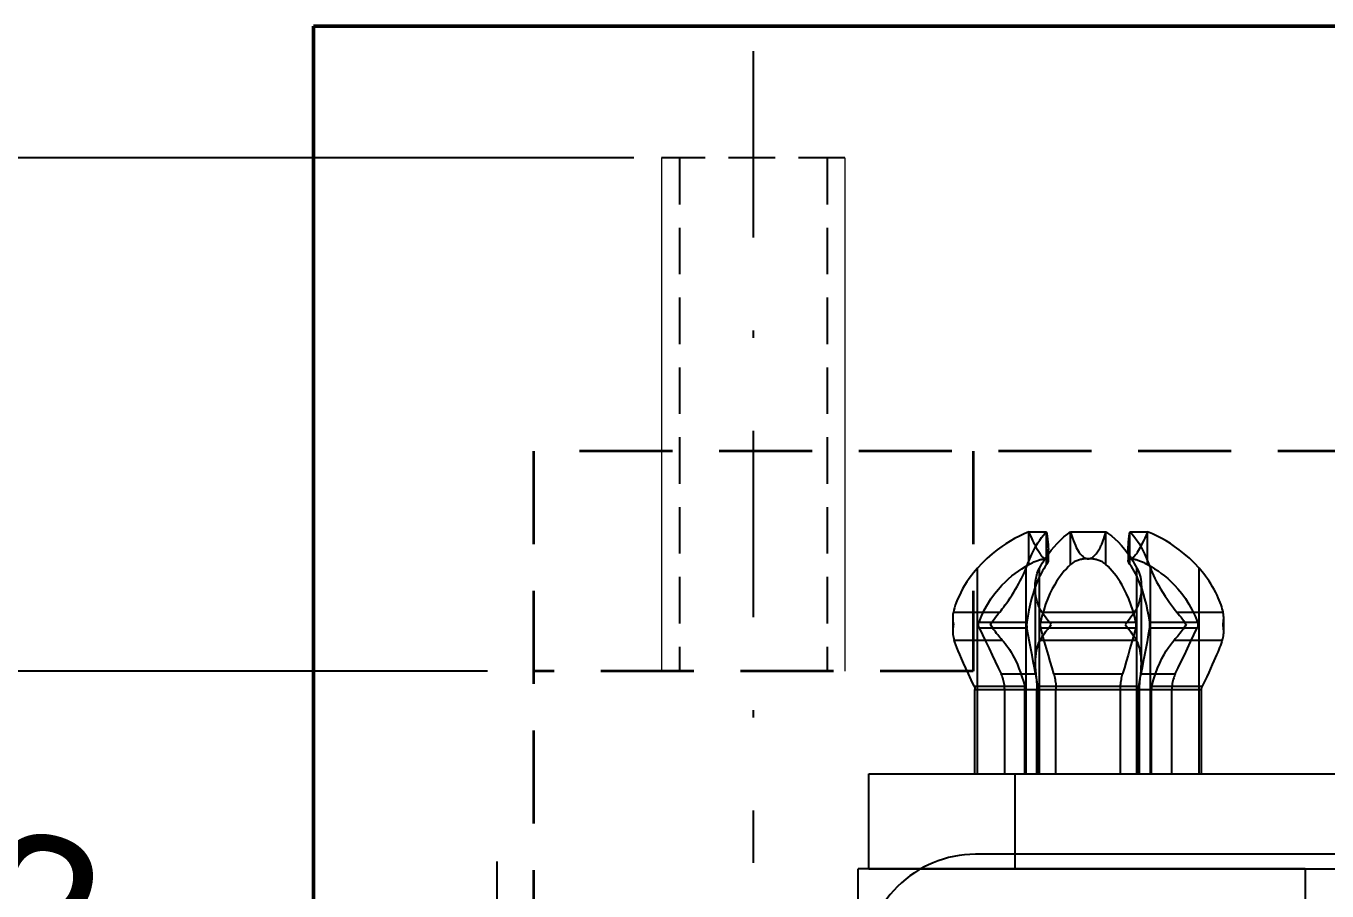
# Model space of a CAD drawing. Header units: millimetres. Extents: x 0 to 200, y 0 to 275.
# Drawn here: x 67.93 to 85.68, y 109.77 to 121.57 of the extents above; entities that cross this region are included whole.
import ezdxf

# ---------------------------------------------------------------- set-up
doc = ezdxf.new("R2010")
doc.units = ezdxf.units.MM
doc.linetypes.add('STRICHPUNKT', pattern=[25.4, 12.7, -6.35, 0, -6.35])
doc.linetypes.add('VERDECKT', pattern=[9.525, 6.35, -3.175])
for name, color, linetype, lineweight in [('0.18', 7, 'Continuous', 18), ('0.5 Vollinie', 7, 'Continuous', 50), ('Bemaßung', 2, 'Continuous', 25), ('Mittellinie', 6, 'STRICHPUNKT', 25), ('Verdeckte Kanten', 7, 'VERDECKT', 25)]:
    doc.layers.add(name, color=color, linetype=linetype, lineweight=lineweight)
doc.layers.add('MAIN-1', color=7, linetype='Continuous')
doc.layers.add('MAIN-2', color=7, linetype='Continuous')
doc.dimstyles.new('ISO-25', dxfattribs={"dimtxt": 2.5, "dimasz": 2.5, "dimexe": 1.25, "dimexo": 0.625, "dimtad": 1, "dimtxsty": 'Standard', "dimcen": 2.5, "dimadec": 0, "dimazin": 0, "dimtfac": 1, "dimtmove": 0, "dimatfit": 3, "dimfxl": 1, "dimarcsym": 0})

# ---------------------------------------------------------------- blocks, each defined once
blk = doc.blocks.new('*D80')
at = {"layer": 'Bemaßung', "color": 0, "lineweight": -2, "transparency": 16777216}
for p, q in [((64.157, 108.538), (78.44, 105.028)), ((83.781, 103.716), (80.868, 104.432)), ((86.209, 103.119), (88.637, 102.523))]:
    blk.add_line(p, q, dxfattribs=at)
at = {"layer": 'Bemaßung', "color": 0, "transparency": 16777216}
for points in [[(78.54, 105.433), (78.341, 104.624), (80.868, 104.432)], [(86.309, 103.524), (86.11, 102.715), (83.781, 103.716)]]:
    blk.add_solid(points, dxfattribs=at)
at = {"layer": 'Defpoints', "color": 0, "transparency": 16777216}
for p in [(80.868, 104.432), (83.781, 103.716)]:
    blk.add_point(p, dxfattribs=at)
at = {"layer": 'Bemaßung', "color": 0, "transparency": 16777216, "insert": (66.956, 109.627), "char_height": 2.2, "attachment_point": 5, "rotation": 346.1945}
blk.add_mtext('∅3', dxfattribs=at)
blk = doc.blocks.new('*D108')
at = {"layer": 'Bemaßung', "color": 0, "lineweight": -2, "transparency": 16777216}
for p, q in [((76.224, 119.774), (62.26, 119.774)), ((63.51, 115.274), (63.51, 117.274)), ((74.23, 112.774), (62.26, 112.774))]:
    blk.add_line(p, q, dxfattribs=at)
at = {"layer": 'Bemaßung', "color": 0, "transparency": 16777216}
for points in [[(63.093, 117.274), (63.927, 117.274), (63.51, 119.774)], [(63.093, 115.274), (63.927, 115.274), (63.51, 112.774)]]:
    blk.add_solid(points, dxfattribs=at)
at = {"layer": 'Defpoints', "color": 0, "transparency": 16777216}
for p in [(63.51, 119.774), (76.849, 119.774), (74.855, 112.774)]:
    blk.add_point(p, dxfattribs=at)
at = {"layer": 'Bemaßung', "color": 0, "transparency": 16777216, "insert": (61.785, 116.274), "char_height": 2.2, "attachment_point": 5, "rotation": 90}
blk.add_mtext('7', dxfattribs=at)
blk = doc.blocks.new('D-Sub 1-338168-2 Front')
at = {"layer": 'MAIN-1', "color": 1}
for p, q in [((28.04, 4.4), (28.04, 1.3)), ((27.894, 1.3), (27.188, 1.3)), ((27.894, 1.3), (28.04, 1.3)), ((27.895, 1.3), (27.895, 0)), ((14.87, 1.1), (26.44, 1.1)), ((25.895, 1.1), (25.895, 0)), ((25.895, 0), (20.209, 0)), ((23.353, 0), (23.353, -1.15)), ((24.037, 0), (24.037, -1.15)), ((24.052, 0), (24.052, -2.803)), ((24.2, 0), (24.2, -1.15)), ((24.216, 0), (24.216, -1.15)), ((24.235, 0), (24.235, -2.689)), ((24.46, 0), (24.46, -1.15)), ((25.34, 0), (25.34, -1.15)), ((25.565, 0), (25.565, -2.689)), ((25.584, 0), (25.584, -1.15)), ((25.6, 0), (25.6, -1.15)), ((25.748, 0), (25.748, -2.803)), ((25.763, 0), (25.763, -1.15)), ((27.895, 0), (25.895, 0)), ((26.447, 0), (26.447, -1.15)), ((23.314, -1.258), (23.344, -1.192)), ((23.346, -1.189), (23.344, -1.192)), ((24.033, -1.192), (23.344, -1.192)), ((23.347, -1.185), (23.346, -1.189)), ((23.348, -1.181), (23.347, -1.185)), ((23.35, -1.177), (23.348, -1.181)), ((23.351, -1.174), (23.35, -1.177)), ((23.352, -1.166), (23.351, -1.17)), ((23.351, -1.17), (23.351, -1.174)), ((23.353, -1.162), (23.352, -1.166)), ((23.353, -1.15), (23.353, -1.154)), ((24.037, -1.15), (23.353, -1.15)), ((23.353, -1.154), (23.353, -1.158)), ((23.353, -1.158), (23.353, -1.162)), ((24.033, -1.192), (24.009, -1.279)), ((24.033, -1.189), (24.034, -1.185)), ((24.033, -1.192), (24.033, -1.189)), ((24.034, -1.185), (24.035, -1.181)), ((24.035, -1.177), (24.036, -1.174)), ((24.035, -1.181), (24.035, -1.177)), ((24.036, -1.17), (24.037, -1.166)), ((24.036, -1.174), (24.036, -1.17)), ((24.037, -1.154), (24.037, -1.15)), ((24.037, -1.158), (24.037, -1.154)), ((24.037, -1.162), (24.037, -1.158)), ((24.037, -1.166), (24.037, -1.162)), ((24.198, -1.229), (24.196, -1.248)), ((24.199, -1.209), (24.198, -1.229)), ((24.2, -1.17), (24.199, -1.189)), ((24.199, -1.189), (24.199, -1.209)), ((24.2, -1.15), (24.2, -1.17)), ((24.211, -1.192), (24.2, -1.249)), ((24.211, -1.192), (24.212, -1.189)), ((24.212, -1.189), (24.213, -1.185)), ((24.213, -1.185), (24.214, -1.181)), ((24.214, -1.177), (24.215, -1.174)), ((24.214, -1.181), (24.214, -1.177)), ((24.215, -1.166), (24.216, -1.162)), ((24.215, -1.17), (24.215, -1.166)), ((24.215, -1.174), (24.215, -1.17)), ((24.216, -1.154), (24.216, -1.15)), ((24.216, -1.158), (24.216, -1.154)), ((24.216, -1.162), (24.216, -1.158)), ((24.456, -1.229), (24.454, -1.248)), ((24.458, -1.209), (24.456, -1.229)), ((24.459, -1.189), (24.458, -1.209)), ((24.46, -1.17), (24.459, -1.189)), ((25.34, -1.15), (24.46, -1.15)), ((24.46, -1.15), (24.46, -1.17)), ((25.34, -1.17), (25.34, -1.15)), ((25.341, -1.189), (25.34, -1.17)), ((25.342, -1.209), (25.341, -1.189)), ((25.344, -1.229), (25.342, -1.209)), ((25.346, -1.248), (25.344, -1.229)), ((25.584, -1.15), (25.584, -1.154)), ((25.584, -1.154), (25.584, -1.158)), ((25.584, -1.158), (25.584, -1.162)), ((25.584, -1.162), (25.585, -1.166)), ((25.585, -1.166), (25.585, -1.17)), ((25.585, -1.17), (25.585, -1.174)), ((25.585, -1.174), (25.586, -1.177)), ((25.586, -1.177), (25.586, -1.181)), ((25.586, -1.181), (25.587, -1.185)), ((25.587, -1.185), (25.588, -1.189)), ((25.588, -1.189), (25.589, -1.192)), ((25.6, -1.25), (25.589, -1.192)), ((25.6, -1.17), (25.6, -1.15)), ((25.601, -1.189), (25.6, -1.17)), ((25.601, -1.209), (25.601, -1.189)), ((25.602, -1.229), (25.601, -1.209)), ((25.604, -1.248), (25.602, -1.229)), ((26.447, -1.15), (25.763, -1.15)), ((25.763, -1.15), (25.763, -1.154)), ((25.763, -1.154), (25.763, -1.158)), ((25.763, -1.158), (25.763, -1.162)), ((25.763, -1.162), (25.763, -1.166)), ((25.763, -1.166), (25.764, -1.17)), ((25.764, -1.17), (25.764, -1.174)), ((25.764, -1.174), (25.765, -1.177)), ((25.765, -1.177), (25.765, -1.181)), ((25.765, -1.181), (25.766, -1.185)), ((25.766, -1.185), (25.767, -1.189)), ((25.767, -1.189), (25.767, -1.192)), ((25.785, -1.258), (25.767, -1.192)), ((26.456, -1.192), (25.767, -1.192)), ((26.447, -1.154), (26.447, -1.15)), ((26.447, -1.158), (26.447, -1.154)), ((26.447, -1.162), (26.447, -1.158)), ((26.448, -1.166), (26.447, -1.162)), ((26.449, -1.17), (26.448, -1.166)), ((26.449, -1.174), (26.449, -1.17)), ((26.45, -1.177), (26.449, -1.174)), ((26.452, -1.181), (26.45, -1.177)), ((26.453, -1.185), (26.452, -1.181)), ((26.454, -1.189), (26.453, -1.185)), ((26.456, -1.192), (26.454, -1.189)), ((26.456, -1.192), (26.496, -1.279)), ((23.231, -1.437), (23.257, -1.381)), ((23.257, -1.381), (23.284, -1.321)), ((23.284, -1.321), (23.314, -1.258)), ((23.982, -1.363), (23.954, -1.44)), ((24.009, -1.279), (23.982, -1.363)), ((24.165, -1.445), (24.181, -1.361)), ((24.179, -1.41), (24.176, -1.458)), ((24.183, -1.359), (24.179, -1.41)), ((24.184, -1.343), (24.181, -1.361)), ((24.191, -1.305), (24.183, -1.359)), ((24.187, -1.325), (24.184, -1.343)), ((24.19, -1.306), (24.187, -1.325)), ((24.192, -1.287), (24.19, -1.306)), ((24.2, -1.249), (24.191, -1.305)), ((24.194, -1.268), (24.192, -1.287)), ((24.196, -1.248), (24.194, -1.268)), ((24.407, -1.445), (24.431, -1.361)), ((24.436, -1.343), (24.431, -1.361)), ((25.369, -1.361), (24.431, -1.361)), ((24.44, -1.325), (24.436, -1.343)), ((24.444, -1.306), (24.44, -1.325)), ((24.448, -1.287), (24.444, -1.306)), ((24.451, -1.268), (24.448, -1.287)), ((24.454, -1.248), (24.451, -1.268)), ((25.349, -1.268), (25.346, -1.248)), ((25.352, -1.287), (25.349, -1.268)), ((25.356, -1.306), (25.352, -1.287)), ((25.36, -1.325), (25.356, -1.306)), ((25.364, -1.343), (25.36, -1.325)), ((25.369, -1.361), (25.364, -1.343)), ((25.369, -1.361), (25.393, -1.445)), ((25.61, -1.306), (25.6, -1.25)), ((25.606, -1.268), (25.604, -1.248)), ((25.608, -1.287), (25.606, -1.268)), ((25.61, -1.306), (25.608, -1.287)), ((25.613, -1.325), (25.61, -1.306)), ((25.617, -1.36), (25.61, -1.306)), ((25.616, -1.343), (25.613, -1.325)), ((25.619, -1.361), (25.616, -1.343)), ((25.621, -1.411), (25.617, -1.36)), ((25.619, -1.361), (25.635, -1.445)), ((25.624, -1.459), (25.621, -1.411)), ((25.804, -1.321), (25.785, -1.258)), ((25.824, -1.381), (25.804, -1.321)), ((25.845, -1.437), (25.824, -1.381)), ((26.496, -1.279), (26.535, -1.363)), ((26.535, -1.363), (26.57, -1.44)), ((23.15, -1.622), (23.167, -1.582)), ((23.167, -1.582), (23.186, -1.538)), ((23.186, -1.538), (23.208, -1.489)), ((23.208, -1.489), (23.231, -1.437)), ((23.894, -1.573), (23.865, -1.627)), ((23.924, -1.51), (23.894, -1.573)), ((23.954, -1.44), (23.924, -1.51)), ((24.132, -1.619), (24.149, -1.531)), ((24.149, -1.531), (24.165, -1.445)), ((24.176, -1.458), (24.175, -1.503)), ((24.175, -1.503), (24.175, -2.543)), ((24.357, -1.619), (24.382, -1.531)), ((24.382, -1.531), (24.407, -1.445)), ((25.393, -1.445), (25.418, -1.531)), ((25.418, -1.531), (25.443, -1.619)), ((25.625, -1.503), (25.624, -1.459)), ((25.625, -2.543), (25.625, -1.503)), ((25.635, -1.445), (25.651, -1.531)), ((25.651, -1.531), (25.667, -1.619)), ((25.867, -1.489), (25.845, -1.437)), ((25.889, -1.538), (25.867, -1.489)), ((25.911, -1.582), (25.889, -1.538)), ((25.932, -1.622), (25.911, -1.582)), ((26.57, -1.44), (26.601, -1.51)), ((26.601, -1.51), (26.629, -1.573)), ((26.629, -1.573), (26.653, -1.627)), ((23.086, -1.778), (23.097, -1.751)), ((23.097, -1.751), (23.108, -1.723)), ((23.108, -1.723), (23.12, -1.693)), ((23.12, -1.693), (23.134, -1.659)), ((23.134, -1.659), (23.15, -1.622)), ((23.779, -1.76), (23.752, -1.795)), ((23.807, -1.721), (23.779, -1.76)), ((23.835, -1.678), (23.807, -1.721)), ((23.865, -1.627), (23.835, -1.678)), ((24.098, -1.801), (24.116, -1.709)), ((24.116, -1.709), (24.132, -1.619)), ((24.305, -1.801), (24.331, -1.709)), ((24.331, -1.709), (24.357, -1.619)), ((25.443, -1.619), (25.469, -1.709)), ((25.469, -1.709), (25.495, -1.801)), ((25.667, -1.619), (25.684, -1.709)), ((25.684, -1.709), (25.702, -1.801)), ((25.953, -1.659), (25.932, -1.622)), ((25.974, -1.693), (25.953, -1.659)), ((25.994, -1.723), (25.974, -1.693)), ((26.014, -1.751), (25.994, -1.723)), ((26.035, -1.778), (26.014, -1.751)), ((26.653, -1.627), (26.674, -1.678)), ((26.674, -1.678), (26.692, -1.721)), ((26.692, -1.721), (26.707, -1.76)), ((26.707, -1.76), (26.72, -1.795)), ((23.054, -1.901), (23.052, -1.922)), ((23.052, -1.922), (23.052, -1.944)), ((23.052, -1.944), (23.052, -2.124)), ((23.052, -1.944), (23.052, -1.958)), ((23.057, -1.881), (23.054, -1.901)), ((23.06, -1.861), (23.057, -1.881)), ((23.065, -1.841), (23.06, -1.861)), ((23.071, -1.822), (23.065, -1.841)), ((23.071, -1.822), (23.078, -1.802)), ((23.728, -1.822), (23.071, -1.822)), ((23.078, -1.802), (23.086, -1.778)), ((23.619, -1.953), (23.634, -1.934)), ((23.634, -1.934), (23.649, -1.914)), ((23.649, -1.914), (23.665, -1.895)), ((23.665, -1.895), (23.68, -1.876)), ((23.68, -1.876), (23.696, -1.858)), ((23.696, -1.858), (23.712, -1.84)), ((23.712, -1.84), (23.728, -1.822)), ((23.752, -1.795), (23.728, -1.822)), ((24.063, -1.991), (24.081, -1.895)), ((24.081, -1.895), (24.098, -1.801)), ((24.251, -1.991), (24.278, -1.895)), ((24.278, -1.895), (24.305, -1.801)), ((25.495, -1.801), (25.522, -1.895)), ((25.522, -1.895), (25.549, -1.991)), ((25.702, -1.801), (25.719, -1.895)), ((25.719, -1.895), (25.737, -1.991)), ((26.054, -1.802), (26.035, -1.778)), ((26.072, -1.822), (26.054, -1.802)), ((26.072, -1.822), (26.088, -1.84)), ((26.729, -1.822), (26.072, -1.822)), ((26.088, -1.84), (26.104, -1.858)), ((26.104, -1.858), (26.12, -1.876)), ((26.12, -1.876), (26.135, -1.895)), ((26.135, -1.895), (26.151, -1.914)), ((26.151, -1.914), (26.166, -1.934)), ((26.166, -1.934), (26.181, -1.953)), ((26.72, -1.795), (26.729, -1.822)), ((26.735, -1.841), (26.729, -1.822)), ((26.74, -1.861), (26.735, -1.841)), ((26.743, -1.881), (26.74, -1.861)), ((26.746, -1.901), (26.743, -1.881)), ((26.748, -1.922), (26.746, -1.901)), ((26.748, -1.944), (26.748, -1.922)), ((26.748, -2.124), (26.748, -1.944)), ((26.748, -1.958), (26.748, -1.944)), ((23.052, -1.958), (23.053, -1.973)), ((23.053, -2.094), (23.052, -2.109)), ((23.052, -2.109), (23.052, -2.124)), ((23.052, -2.124), (23.052, -2.138)), ((23.053, -1.973), (23.054, -1.988)), ((23.054, -2.079), (23.053, -2.094)), ((23.054, -1.988), (23.056, -2.003)), ((23.056, -2.064), (23.054, -2.079)), ((23.056, -2.003), (23.058, -2.018)), ((23.058, -2.049), (23.056, -2.064)), ((23.058, -2.018), (23.061, -2.034)), ((23.061, -2.034), (23.058, -2.049)), ((23.566, -2.034), (23.578, -2.013)), ((23.582, -2.059), (23.566, -2.034)), ((23.578, -2.013), (23.592, -1.993)), ((23.598, -2.084), (23.582, -2.059)), ((23.592, -1.993), (23.605, -1.973)), ((23.616, -2.109), (23.598, -2.084)), ((23.605, -1.973), (23.619, -1.953)), ((23.634, -2.134), (23.616, -2.109)), ((24.06, -2.016), (24.059, -2.021)), ((24.059, -2.021), (24.059, -2.025)), ((24.059, -2.025), (24.059, -2.029)), ((24.059, -2.029), (24.059, -2.034)), ((24.059, -2.034), (24.059, -2.039)), ((24.059, -2.039), (24.059, -2.045)), ((24.059, -2.045), (24.06, -2.051)), ((24.061, -2.004), (24.06, -2.008)), ((24.06, -2.008), (24.06, -2.012)), ((24.06, -2.012), (24.06, -2.016)), ((24.06, -2.051), (24.06, -2.057)), ((24.06, -2.057), (24.061, -2.062)), ((24.062, -1.995), (24.061, -1.999)), ((24.061, -1.999), (24.061, -2.004)), ((24.061, -2.062), (24.061, -2.068)), ((24.061, -2.068), (24.074, -2.149)), ((24.063, -1.991), (24.062, -1.995)), ((24.246, -2.016), (24.245, -2.021)), ((24.245, -2.021), (24.245, -2.025)), ((24.245, -2.025), (24.245, -2.029)), ((24.245, -2.029), (24.245, -2.034)), ((24.245, -2.034), (24.245, -2.039)), ((24.245, -2.039), (24.245, -2.045)), ((24.245, -2.045), (24.246, -2.051)), ((24.247, -2.008), (24.246, -2.012)), ((24.246, -2.012), (24.246, -2.016)), ((24.246, -2.051), (24.247, -2.057)), ((24.248, -2.004), (24.247, -2.008)), ((24.247, -2.057), (24.247, -2.062)), ((24.247, -2.062), (24.249, -2.068)), ((24.249, -1.999), (24.248, -2.004)), ((24.25, -1.995), (24.249, -1.999)), ((25.551, -2.068), (24.249, -2.068)), ((24.249, -2.068), (24.268, -2.149)), ((24.251, -1.991), (24.25, -1.995)), ((25.549, -1.991), (24.251, -1.991)), ((25.531, -2.15), (25.551, -2.068)), ((25.55, -1.995), (25.549, -1.991)), ((25.551, -1.999), (25.55, -1.995)), ((25.552, -2.004), (25.551, -1.999)), ((25.551, -2.068), (25.553, -2.062)), ((25.553, -2.008), (25.552, -2.004)), ((25.554, -2.012), (25.553, -2.008)), ((25.553, -2.057), (25.554, -2.051)), ((25.553, -2.062), (25.553, -2.057)), ((25.554, -2.016), (25.554, -2.012)), ((25.555, -2.021), (25.554, -2.016)), ((25.554, -2.051), (25.555, -2.045)), ((25.555, -2.025), (25.555, -2.021)), ((25.555, -2.029), (25.555, -2.025)), ((25.555, -2.034), (25.555, -2.029)), ((25.555, -2.039), (25.555, -2.034)), ((25.555, -2.045), (25.555, -2.039)), ((25.725, -2.15), (25.739, -2.068)), ((25.738, -1.995), (25.737, -1.991)), ((25.739, -1.999), (25.738, -1.995)), ((25.739, -2.004), (25.739, -1.999)), ((25.74, -2.008), (25.739, -2.004)), ((25.739, -2.062), (25.74, -2.057)), ((25.739, -2.068), (25.739, -2.062)), ((25.74, -2.012), (25.74, -2.008)), ((25.74, -2.016), (25.74, -2.012)), ((25.741, -2.021), (25.74, -2.016)), ((25.74, -2.051), (25.741, -2.045)), ((25.74, -2.057), (25.74, -2.051)), ((25.741, -2.025), (25.741, -2.021)), ((25.741, -2.029), (25.741, -2.025)), ((25.741, -2.034), (25.741, -2.029)), ((25.741, -2.039), (25.741, -2.034)), ((25.741, -2.045), (25.741, -2.039)), ((26.184, -2.109), (26.166, -2.134)), ((26.181, -1.953), (26.195, -1.973)), ((26.202, -2.084), (26.184, -2.109)), ((26.195, -1.973), (26.208, -1.993)), ((26.218, -2.059), (26.202, -2.084)), ((26.208, -1.993), (26.222, -2.013)), ((26.234, -2.034), (26.218, -2.059)), ((26.222, -2.013), (26.234, -2.034)), ((26.739, -2.034), (26.742, -2.018)), ((26.742, -2.049), (26.739, -2.034)), ((26.742, -2.018), (26.744, -2.003)), ((26.744, -2.064), (26.742, -2.049)), ((26.744, -2.003), (26.746, -1.988)), ((26.746, -2.079), (26.744, -2.064)), ((26.746, -1.988), (26.747, -1.973)), ((26.747, -2.094), (26.746, -2.079)), ((26.747, -1.973), (26.748, -1.958)), ((26.748, -2.109), (26.747, -2.094)), ((26.748, -2.124), (26.748, -2.109)), ((26.748, -2.138), (26.748, -2.124)), ((23.052, -2.138), (23.053, -2.151)), ((23.053, -2.151), (23.054, -2.165)), ((23.054, -2.165), (23.055, -2.179)), ((23.055, -2.179), (23.058, -2.192)), ((23.058, -2.192), (23.06, -2.205)), ((23.06, -2.205), (23.065, -2.225)), ((23.692, -2.205), (23.06, -2.205)), ((23.065, -2.225), (23.071, -2.249)), ((23.071, -2.249), (23.079, -2.275)), ((23.079, -2.275), (23.088, -2.303)), ((23.088, -2.303), (23.099, -2.334)), ((23.653, -2.158), (23.634, -2.134)), ((23.673, -2.182), (23.653, -2.158)), ((23.692, -2.205), (23.673, -2.182)), ((23.715, -2.232), (23.692, -2.205)), ((23.738, -2.262), (23.715, -2.232)), ((23.764, -2.297), (23.738, -2.262)), ((23.791, -2.335), (23.764, -2.297)), ((24.074, -2.149), (24.09, -2.231)), ((24.09, -2.231), (24.107, -2.31)), ((24.268, -2.149), (24.292, -2.231)), ((24.292, -2.231), (24.318, -2.31)), ((25.481, -2.312), (25.508, -2.232)), ((25.508, -2.232), (25.531, -2.15)), ((25.692, -2.312), (25.71, -2.232)), ((25.71, -2.232), (25.725, -2.15)), ((26.032, -2.302), (26.011, -2.332)), ((26.053, -2.274), (26.032, -2.302)), ((26.072, -2.249), (26.053, -2.274)), ((26.09, -2.226), (26.072, -2.249)), ((26.108, -2.205), (26.09, -2.226)), ((26.127, -2.182), (26.108, -2.205)), ((26.74, -2.205), (26.108, -2.205)), ((26.147, -2.158), (26.127, -2.182)), ((26.166, -2.134), (26.147, -2.158)), ((26.7, -2.337), (26.714, -2.298)), ((26.714, -2.298), (26.725, -2.263)), ((26.725, -2.263), (26.734, -2.232)), ((26.734, -2.232), (26.74, -2.205)), ((26.74, -2.205), (26.742, -2.192)), ((26.742, -2.192), (26.745, -2.179)), ((26.745, -2.179), (26.746, -2.165)), ((26.746, -2.165), (26.747, -2.151)), ((26.747, -2.151), (26.748, -2.138)), ((23.099, -2.334), (23.112, -2.367)), ((23.112, -2.367), (23.127, -2.401)), ((23.127, -2.401), (23.143, -2.437)), ((23.143, -2.437), (23.161, -2.474)), ((23.161, -2.474), (23.182, -2.512)), ((23.82, -2.377), (23.791, -2.335)), ((23.85, -2.423), (23.82, -2.377)), ((23.882, -2.473), (23.85, -2.423)), ((23.913, -2.523), (23.882, -2.473)), ((24.107, -2.31), (24.126, -2.386)), ((24.126, -2.386), (24.146, -2.455)), ((24.146, -2.455), (24.166, -2.517)), ((24.318, -2.31), (24.347, -2.386)), ((24.347, -2.386), (24.377, -2.455)), ((24.377, -2.455), (24.408, -2.517)), ((25.391, -2.52), (25.422, -2.457)), ((25.422, -2.457), (25.452, -2.388)), ((25.452, -2.388), (25.481, -2.312)), ((25.633, -2.52), (25.653, -2.457)), ((25.653, -2.457), (25.673, -2.388)), ((25.673, -2.388), (25.692, -2.312)), ((25.915, -2.478), (25.891, -2.518)), ((25.94, -2.438), (25.915, -2.478)), ((25.965, -2.4), (25.94, -2.438)), ((25.988, -2.365), (25.965, -2.4)), ((26.011, -2.332), (25.988, -2.365)), ((26.614, -2.52), (26.64, -2.471)), ((26.64, -2.471), (26.663, -2.424)), ((26.663, -2.424), (26.683, -2.38)), ((26.683, -2.38), (26.7, -2.337)), ((23.182, -2.512), (23.203, -2.55)), ((23.203, -2.55), (23.227, -2.588)), ((23.227, -2.588), (23.25, -2.625)), ((23.25, -2.625), (23.275, -2.66)), ((23.275, -2.66), (23.299, -2.694)), ((23.941, -2.571), (23.913, -2.523)), ((23.967, -2.618), (23.941, -2.571)), ((23.99, -2.662), (23.967, -2.618)), ((24.011, -2.704), (23.99, -2.662)), ((24.166, -2.517), (24.186, -2.572)), ((24.186, -2.572), (24.204, -2.619)), ((24.204, -2.619), (24.222, -2.66)), ((24.222, -2.66), (24.239, -2.697)), ((24.408, -2.517), (24.438, -2.572)), ((24.438, -2.572), (24.466, -2.619)), ((24.466, -2.619), (24.493, -2.66)), ((24.493, -2.66), (24.519, -2.697)), ((25.28, -2.699), (25.306, -2.662)), ((25.306, -2.662), (25.333, -2.621)), ((25.333, -2.621), (25.361, -2.574)), ((25.361, -2.574), (25.391, -2.52)), ((25.561, -2.699), (25.578, -2.662)), ((25.578, -2.662), (25.595, -2.621)), ((25.595, -2.621), (25.614, -2.574)), ((25.614, -2.574), (25.633, -2.52)), ((25.827, -2.629), (25.809, -2.663)), ((25.847, -2.593), (25.827, -2.629)), ((25.868, -2.556), (25.847, -2.593)), ((25.891, -2.518), (25.868, -2.556)), ((26.494, -2.703), (26.525, -2.661)), ((26.525, -2.661), (26.555, -2.616)), ((26.555, -2.616), (26.586, -2.568)), ((26.586, -2.568), (26.614, -2.52)), ((23.299, -2.694), (23.323, -2.725)), ((23.323, -2.725), (23.345, -2.753)), ((23.345, -2.753), (23.367, -2.779)), ((23.367, -2.779), (23.387, -2.803)), ((23.387, -2.803), (23.45, -2.87)), ((24.029, -2.743), (24.011, -2.704)), ((24.043, -2.776), (24.029, -2.743)), ((24.052, -2.803), (24.043, -2.776)), ((24.077, -2.869), (24.052, -2.803)), ((24.239, -2.697), (24.256, -2.732)), ((24.256, -2.732), (24.274, -2.765)), ((24.274, -2.765), (24.293, -2.797)), ((24.293, -2.797), (24.312, -2.827)), ((24.312, -2.827), (24.331, -2.855)), ((24.519, -2.697), (24.545, -2.732)), ((24.545, -2.732), (24.573, -2.765)), ((24.573, -2.765), (24.601, -2.797)), ((24.601, -2.797), (24.63, -2.827)), ((24.63, -2.827), (24.66, -2.855)), ((25.14, -2.855), (25.17, -2.827)), ((25.17, -2.827), (25.198, -2.797)), ((25.198, -2.797), (25.227, -2.766)), ((25.227, -2.766), (25.254, -2.733)), ((25.254, -2.733), (25.28, -2.699)), ((25.469, -2.855), (25.488, -2.827)), ((25.488, -2.827), (25.507, -2.797)), ((25.507, -2.797), (25.525, -2.766)), ((25.525, -2.766), (25.543, -2.733)), ((25.543, -2.733), (25.561, -2.699)), ((25.748, -2.803), (25.724, -2.866)), ((25.755, -2.782), (25.748, -2.803)), ((25.765, -2.757), (25.755, -2.782)), ((25.778, -2.728), (25.765, -2.757)), ((25.792, -2.697), (25.778, -2.728)), ((25.809, -2.663), (25.792, -2.697)), ((26.351, -2.869), (26.413, -2.803)), ((26.413, -2.803), (26.437, -2.774)), ((26.437, -2.774), (26.464, -2.741)), ((26.464, -2.741), (26.494, -2.703)), ((23.45, -2.87), (23.519, -2.938)), ((23.519, -2.938), (23.591, -3.001)), ((23.591, -3.001), (23.659, -3.055)), ((24.104, -2.937), (24.077, -2.869)), ((24.133, -3), (24.104, -2.937)), ((24.159, -3.054), (24.133, -3)), ((24.331, -2.855), (24.331, -3.296)), ((24.331, -2.855), (24.337, -2.862)), ((24.337, -2.862), (24.341, -2.869)), ((24.341, -2.869), (24.345, -2.875)), ((24.345, -2.875), (24.348, -2.881)), ((24.348, -2.881), (24.35, -2.886)), ((24.35, -2.886), (24.352, -2.891)), ((24.352, -2.891), (24.354, -2.895)), ((24.354, -2.895), (24.355, -2.9)), ((24.355, -2.9), (24.355, -2.903)), ((24.355, -2.903), (24.356, -2.907)), ((24.356, -3.063), (24.356, -2.907)), ((24.401, -3.058), (24.356, -2.998)), ((24.66, -2.855), (24.66, -3.296)), ((24.66, -2.855), (24.671, -2.864)), ((24.671, -2.864), (24.683, -2.873)), ((24.683, -2.873), (24.695, -2.881)), ((24.695, -2.881), (24.707, -2.888)), ((24.707, -2.888), (24.719, -2.894)), ((24.719, -2.894), (24.731, -2.9)), ((24.731, -2.9), (24.744, -2.905)), ((24.744, -2.905), (24.756, -2.909)), ((24.756, -2.909), (24.768, -2.913)), ((24.768, -2.913), (24.781, -2.917)), ((24.781, -3.013), (24.773, -3.025)), ((24.781, -2.917), (24.794, -2.92)), ((24.791, -3), (24.781, -3.013)), ((24.8, -2.989), (24.791, -3)), ((24.794, -2.92), (24.806, -2.923)), ((24.809, -2.979), (24.8, -2.989)), ((24.806, -2.923), (24.819, -2.925)), ((24.818, -2.971), (24.809, -2.979)), ((24.827, -2.963), (24.818, -2.971)), ((24.819, -2.925), (24.833, -2.927)), ((24.835, -2.956), (24.827, -2.963)), ((24.833, -2.927), (24.846, -2.929)), ((24.844, -2.95), (24.835, -2.956)), ((24.852, -2.945), (24.844, -2.95)), ((24.846, -2.929), (24.859, -2.931)), ((24.86, -2.941), (24.852, -2.945)), ((24.859, -2.931), (24.873, -2.931)), ((24.868, -2.938), (24.86, -2.941)), ((24.876, -2.935), (24.868, -2.938)), ((24.873, -2.931), (24.886, -2.932)), ((24.884, -2.934), (24.876, -2.935)), ((24.892, -2.933), (24.884, -2.934)), ((24.886, -2.932), (24.9, -2.932)), ((24.9, -2.932), (24.892, -2.933)), ((24.91, -2.933), (24.9, -2.932)), ((24.9, -2.932), (24.914, -2.932)), ((24.922, -2.935), (24.91, -2.933)), ((24.914, -2.932), (24.927, -2.931)), ((24.934, -2.939), (24.922, -2.935)), ((24.927, -2.931), (24.941, -2.931)), ((24.946, -2.944), (24.934, -2.939)), ((24.941, -2.931), (24.954, -2.929)), ((24.958, -2.951), (24.946, -2.944)), ((24.954, -2.929), (24.967, -2.927)), ((24.971, -2.961), (24.958, -2.951)), ((24.967, -2.927), (24.981, -2.925)), ((24.984, -2.972), (24.971, -2.961)), ((24.981, -2.925), (24.994, -2.923)), ((24.997, -2.985), (24.984, -2.972)), ((24.994, -2.923), (25.006, -2.92)), ((25.01, -3.001), (24.997, -2.985)), ((25.006, -2.92), (25.019, -2.917)), ((25.023, -3.019), (25.01, -3.001)), ((25.019, -2.917), (25.032, -2.913)), ((25.032, -2.913), (25.044, -2.909)), ((25.044, -2.909), (25.056, -2.905)), ((25.056, -2.905), (25.069, -2.9)), ((25.069, -2.9), (25.081, -2.894)), ((25.081, -2.894), (25.093, -2.888)), ((25.093, -2.888), (25.105, -2.881)), ((25.105, -2.881), (25.117, -2.873)), ((25.117, -2.873), (25.129, -2.864)), ((25.129, -2.864), (25.14, -2.855)), ((25.14, -2.855), (25.14, -3.296)), ((25.444, -2.998), (25.407, -3.048)), ((25.444, -2.907), (25.445, -2.903)), ((25.444, -2.907), (25.444, -3.063)), ((25.445, -2.9), (25.446, -2.895)), ((25.445, -2.903), (25.445, -2.9)), ((25.446, -2.895), (25.448, -2.891)), ((25.448, -2.891), (25.45, -2.886)), ((25.45, -2.886), (25.452, -2.881)), ((25.452, -2.881), (25.455, -2.875)), ((25.455, -2.875), (25.459, -2.869)), ((25.459, -2.869), (25.463, -2.862)), ((25.463, -2.862), (25.469, -2.855)), ((25.469, -2.855), (25.469, -3.296)), ((25.671, -2.993), (25.642, -3.051)), ((25.698, -2.931), (25.671, -2.993)), ((25.724, -2.866), (25.698, -2.931)), ((26.143, -3.054), (26.211, -2.999)), ((26.211, -2.999), (26.282, -2.937)), ((26.282, -2.937), (26.351, -2.869)), ((23.659, -3.055), (23.722, -3.101)), ((23.722, -3.101), (23.78, -3.14)), ((23.78, -3.14), (23.838, -3.176)), ((23.838, -3.176), (23.898, -3.21)), ((24.184, -3.099), (24.159, -3.054)), ((24.207, -3.139), (24.184, -3.099)), ((24.23, -3.174), (24.207, -3.139)), ((24.254, -3.209), (24.23, -3.174)), ((24.35, -3.16), (24.346, -3.2)), ((24.353, -3.124), (24.35, -3.16)), ((24.355, -3.091), (24.353, -3.124)), ((24.356, -3.063), (24.355, -3.091)), ((24.448, -3.114), (24.401, -3.058)), ((24.494, -3.163), (24.448, -3.114)), ((24.539, -3.206), (24.494, -3.163)), ((24.697, -3.18), (24.688, -3.206)), ((24.707, -3.155), (24.697, -3.18)), ((24.716, -3.132), (24.707, -3.155)), ((24.726, -3.111), (24.716, -3.132)), ((24.735, -3.091), (24.726, -3.111)), ((24.744, -3.073), (24.735, -3.091)), ((24.754, -3.056), (24.744, -3.073)), ((24.763, -3.04), (24.754, -3.056)), ((24.773, -3.025), (24.763, -3.04)), ((25.036, -3.039), (25.023, -3.019)), ((25.05, -3.062), (25.036, -3.039)), ((25.063, -3.087), (25.05, -3.062)), ((25.076, -3.114), (25.063, -3.087)), ((25.089, -3.144), (25.076, -3.114)), ((25.102, -3.177), (25.089, -3.144)), ((25.115, -3.213), (25.102, -3.177)), ((25.28, -3.188), (25.233, -3.231)), ((25.326, -3.142), (25.28, -3.188)), ((25.367, -3.096), (25.326, -3.142)), ((25.407, -3.048), (25.367, -3.096)), ((25.445, -3.092), (25.444, -3.063)), ((25.447, -3.124), (25.445, -3.092)), ((25.45, -3.161), (25.447, -3.124)), ((25.454, -3.201), (25.45, -3.161)), ((25.561, -3.187), (25.536, -3.222)), ((25.587, -3.148), (25.561, -3.187)), ((25.614, -3.102), (25.587, -3.148)), ((25.642, -3.051), (25.614, -3.102)), ((25.904, -3.209), (25.964, -3.174)), ((25.964, -3.174), (26.022, -3.138)), ((26.022, -3.138), (26.08, -3.099)), ((26.08, -3.099), (26.143, -3.054)), ((23.898, -3.21), (23.961, -3.242)), ((23.961, -3.242), (24.025, -3.273)), ((24.025, -3.273), (24.09, -3.3)), ((24.331, -3.3), (24.09, -3.3)), ((24.279, -3.242), (24.254, -3.209)), ((24.305, -3.272), (24.279, -3.242)), ((24.331, -3.3), (24.305, -3.272)), ((24.34, -3.245), (24.331, -3.296)), ((24.331, -3.297), (24.331, -3.296)), ((24.331, -3.298), (24.331, -3.297)), ((24.331, -3.297), (24.331, -3.297)), ((24.331, -3.299), (24.331, -3.298)), ((24.331, -3.298), (24.331, -3.298)), ((24.331, -3.3), (24.331, -3.299)), ((24.331, -3.299), (24.331, -3.299)), ((24.346, -3.2), (24.34, -3.245)), ((24.582, -3.243), (24.539, -3.206)), ((24.622, -3.274), (24.582, -3.243)), ((24.659, -3.3), (24.622, -3.274)), ((24.659, -3.298), (24.66, -3.297)), ((24.659, -3.299), (24.659, -3.298)), ((24.659, -3.298), (24.659, -3.298)), ((24.659, -3.3), (24.659, -3.299)), ((24.659, -3.299), (24.659, -3.299)), ((25.141, -3.3), (24.659, -3.3)), ((24.669, -3.264), (24.66, -3.296)), ((24.66, -3.297), (24.66, -3.296)), ((24.66, -3.297), (24.66, -3.297)), ((24.678, -3.234), (24.669, -3.264)), ((24.688, -3.206), (24.678, -3.234)), ((25.128, -3.253), (25.115, -3.213)), ((25.14, -3.296), (25.128, -3.253)), ((25.14, -3.296), (25.14, -3.297)), ((25.14, -3.297), (25.14, -3.297)), ((25.14, -3.297), (25.141, -3.298)), ((25.185, -3.269), (25.141, -3.3)), ((25.141, -3.298), (25.141, -3.298)), ((25.141, -3.298), (25.141, -3.299)), ((25.141, -3.299), (25.141, -3.299)), ((25.141, -3.299), (25.141, -3.3)), ((25.233, -3.231), (25.185, -3.269)), ((25.46, -3.246), (25.454, -3.201)), ((25.469, -3.296), (25.46, -3.246)), ((25.49, -3.278), (25.469, -3.3)), ((25.469, -3.296), (25.469, -3.297)), ((25.469, -3.297), (25.469, -3.297)), ((25.469, -3.297), (25.469, -3.298)), ((25.469, -3.298), (25.469, -3.298)), ((25.469, -3.298), (25.469, -3.299)), ((25.469, -3.299), (25.469, -3.299)), ((25.469, -3.299), (25.469, -3.3)), ((25.71, -3.3), (25.469, -3.3)), ((25.512, -3.252), (25.49, -3.278)), ((25.536, -3.222), (25.512, -3.252)), ((25.71, -3.3), (25.775, -3.272)), ((25.775, -3.272), (25.84, -3.242)), ((25.84, -3.242), (25.904, -3.209))]:
    blk.add_line(p, q, dxfattribs=at)
blk.add_arc((26.44, 2.6), 1.5, 270, 0, dxfattribs=at)
at = {"layer": 'MAIN-2', "color": 1}
for p, q in [((21.94, 1.3), (21.94, 4.4)), ((25.895, 1.3), (20.395, 1.3)), ((21.94, 1.3), (25.895, 1.3)), ((21.94, 1.3), (21.94, 1.3)), ((21.94, 1.3), (21.94, 1.3)), ((25.895, 1.3), (25.895, 0)), ((25.895, 1.3), (25.895, 1.1)), ((25.895, 1.3), (27.895, 1.3)), ((27.188, 1.3), (25.895, 1.3)), ((27.895, 1.3), (27.895, 1.3)), ((28.04, 1.3), (28.04, 1.3)), ((26.44, 1.1), (26.44, 1.1)), ((23.387, 0), (23.387, -2.803)), ((23.76, 0), (23.76, -1.15)), ((26.04, 0), (26.04, -1.15)), ((26.413, 0), (26.413, -2.803)), ((27.895, 0), (27.895, 0)), ((23.75, -1.248), (23.753, -1.229)), ((23.753, -1.229), (23.756, -1.209)), ((23.756, -1.209), (23.758, -1.189)), ((23.758, -1.189), (23.759, -1.17)), ((23.759, -1.17), (23.76, -1.15)), ((24.2, -1.15), (23.76, -1.15)), ((25.589, -1.192), (24.211, -1.192)), ((25.584, -1.15), (24.216, -1.15)), ((26.04, -1.15), (25.6, -1.15)), ((26.04, -1.15), (26.041, -1.17)), ((26.041, -1.17), (26.042, -1.189)), ((26.042, -1.189), (26.044, -1.209)), ((26.044, -1.209), (26.047, -1.229)), ((26.047, -1.229), (26.05, -1.248)), ((23.712, -1.361), (23.672, -1.445)), ((23.712, -1.361), (23.72, -1.343)), ((24.181, -1.361), (23.712, -1.361)), ((23.72, -1.343), (23.728, -1.325)), ((23.728, -1.325), (23.734, -1.306)), ((23.734, -1.306), (23.74, -1.287)), ((23.74, -1.287), (23.745, -1.268)), ((23.745, -1.268), (23.75, -1.248)), ((26.088, -1.361), (25.619, -1.361)), ((26.05, -1.248), (26.055, -1.268)), ((26.055, -1.268), (26.06, -1.287)), ((26.06, -1.287), (26.066, -1.306)), ((26.066, -1.306), (26.072, -1.325)), ((26.072, -1.325), (26.08, -1.343)), ((26.08, -1.343), (26.088, -1.361)), ((26.128, -1.445), (26.088, -1.361)), ((23.631, -1.531), (23.589, -1.619)), ((23.672, -1.445), (23.631, -1.531)), ((24.175, -1.503), (24.176, -1.555)), ((24.176, -1.555), (24.179, -1.6)), ((25.621, -1.6), (25.624, -1.555)), ((25.624, -1.555), (25.625, -1.503)), ((26.169, -1.531), (26.128, -1.445)), ((26.211, -1.619), (26.169, -1.531)), ((23.547, -1.709), (23.503, -1.801)), ((23.589, -1.619), (23.547, -1.709)), ((24.179, -1.6), (24.185, -1.641)), ((24.185, -1.641), (24.191, -1.68)), ((24.191, -1.68), (24.2, -1.715)), ((24.2, -1.715), (24.209, -1.746)), ((24.209, -1.746), (24.22, -1.775)), ((25.569, -1.8), (25.581, -1.774)), ((25.581, -1.774), (25.592, -1.744)), ((25.592, -1.744), (25.601, -1.714)), ((25.601, -1.714), (25.609, -1.68)), ((25.609, -1.68), (25.615, -1.641)), ((25.615, -1.641), (25.621, -1.6)), ((26.253, -1.709), (26.211, -1.619)), ((26.297, -1.801), (26.253, -1.709)), ((23.459, -1.895), (23.413, -1.991)), ((23.503, -1.801), (23.459, -1.895)), ((24.22, -1.775), (24.231, -1.801)), ((24.231, -1.801), (24.243, -1.822)), ((24.254, -1.84), (24.243, -1.822)), ((25.557, -1.822), (24.243, -1.822)), ((24.265, -1.858), (24.254, -1.84)), ((24.277, -1.876), (24.265, -1.858)), ((24.29, -1.895), (24.277, -1.876)), ((24.304, -1.914), (24.29, -1.895)), ((24.318, -1.934), (24.304, -1.914)), ((24.332, -1.953), (24.318, -1.934)), ((25.482, -1.934), (25.468, -1.953)), ((25.496, -1.914), (25.482, -1.934)), ((25.51, -1.895), (25.496, -1.914)), ((25.523, -1.876), (25.51, -1.895)), ((25.535, -1.858), (25.523, -1.876)), ((25.546, -1.84), (25.535, -1.858)), ((25.557, -1.822), (25.546, -1.84)), ((25.557, -1.822), (25.569, -1.8)), ((26.341, -1.895), (26.297, -1.801)), ((26.387, -1.991), (26.341, -1.895)), ((23.404, -2.025), (23.405, -2.021)), ((23.404, -2.029), (23.404, -2.025)), ((23.404, -2.034), (23.404, -2.029)), ((23.404, -2.039), (23.404, -2.034)), ((23.405, -2.045), (23.404, -2.039)), ((23.405, -2.016), (23.406, -2.012)), ((23.405, -2.021), (23.405, -2.016)), ((23.405, -2.051), (23.405, -2.045)), ((23.407, -2.057), (23.405, -2.051)), ((23.406, -2.012), (23.407, -2.008)), ((23.407, -2.008), (23.409, -2.004)), ((23.408, -2.062), (23.407, -2.057)), ((23.41, -2.068), (23.408, -2.062)), ((23.409, -2.004), (23.41, -1.999)), ((23.41, -1.999), (23.412, -1.995)), ((24.061, -2.068), (23.41, -2.068)), ((23.443, -2.15), (23.41, -2.068)), ((23.412, -1.995), (23.413, -1.991)), ((24.063, -1.991), (23.413, -1.991)), ((24.317, -2.134), (24.336, -2.109)), ((24.348, -1.973), (24.332, -1.953)), ((24.336, -2.109), (24.355, -2.084)), ((24.363, -1.993), (24.348, -1.973)), ((24.355, -2.084), (24.375, -2.059)), ((24.379, -2.013), (24.363, -1.993)), ((24.375, -2.059), (24.395, -2.034)), ((24.395, -2.034), (24.379, -2.013)), ((25.421, -2.013), (25.405, -2.034)), ((25.405, -2.034), (25.425, -2.059)), ((25.437, -1.993), (25.421, -2.013)), ((25.425, -2.059), (25.445, -2.084)), ((25.452, -1.973), (25.437, -1.993)), ((25.445, -2.084), (25.464, -2.109)), ((25.468, -1.953), (25.452, -1.973)), ((25.464, -2.109), (25.483, -2.134)), ((26.387, -1.991), (25.737, -1.991)), ((26.39, -2.068), (25.739, -2.068)), ((26.39, -2.068), (26.357, -2.149)), ((26.387, -1.991), (26.388, -1.995)), ((26.388, -1.995), (26.39, -1.999)), ((26.39, -1.999), (26.391, -2.004)), ((26.392, -2.062), (26.39, -2.068)), ((26.391, -2.004), (26.393, -2.008)), ((26.393, -2.057), (26.392, -2.062)), ((26.393, -2.008), (26.394, -2.012)), ((26.395, -2.051), (26.393, -2.057)), ((26.394, -2.012), (26.395, -2.016)), ((26.395, -2.016), (26.395, -2.021)), ((26.395, -2.021), (26.396, -2.025)), ((26.396, -2.039), (26.395, -2.045)), ((26.395, -2.045), (26.395, -2.051)), ((26.396, -2.025), (26.396, -2.029)), ((26.396, -2.029), (26.396, -2.034)), ((26.396, -2.034), (26.396, -2.039)), ((23.482, -2.232), (23.443, -2.15)), ((23.527, -2.312), (23.482, -2.232)), ((24.215, -2.314), (24.228, -2.282)), ((24.228, -2.282), (24.241, -2.253)), ((24.241, -2.253), (24.254, -2.228)), ((24.254, -2.228), (24.268, -2.205)), ((24.268, -2.205), (24.283, -2.182)), ((25.532, -2.205), (24.268, -2.205)), ((24.283, -2.182), (24.3, -2.158)), ((24.3, -2.158), (24.317, -2.134)), ((25.483, -2.134), (25.5, -2.158)), ((25.5, -2.158), (25.517, -2.182)), ((25.517, -2.182), (25.532, -2.205)), ((25.532, -2.205), (25.546, -2.227)), ((25.546, -2.227), (25.559, -2.253)), ((25.559, -2.253), (25.572, -2.282)), ((25.572, -2.282), (25.585, -2.314)), ((26.318, -2.231), (26.275, -2.31)), ((26.357, -2.149), (26.318, -2.231)), ((23.575, -2.388), (23.527, -2.312)), ((23.625, -2.457), (23.575, -2.388)), ((23.676, -2.52), (23.625, -2.457)), ((24.176, -2.505), (24.18, -2.464)), ((24.18, -2.464), (24.186, -2.424)), ((24.186, -2.424), (24.194, -2.386)), ((24.194, -2.386), (24.204, -2.349)), ((24.204, -2.349), (24.215, -2.314)), ((25.585, -2.314), (25.596, -2.349)), ((25.596, -2.349), (25.606, -2.385)), ((25.606, -2.385), (25.614, -2.424)), ((25.614, -2.424), (25.62, -2.464)), ((25.62, -2.464), (25.624, -2.505)), ((26.177, -2.455), (26.126, -2.517)), ((26.227, -2.386), (26.177, -2.455)), ((26.275, -2.31), (26.227, -2.386)), ((23.725, -2.574), (23.676, -2.52)), ((23.772, -2.621), (23.725, -2.574)), ((23.816, -2.662), (23.772, -2.621)), ((23.859, -2.699), (23.816, -2.662)), ((24.175, -2.547), (24.176, -2.505)), ((24.175, -2.543), (24.175, -2.547)), ((24.176, -2.582), (24.175, -2.547)), ((24.179, -2.616), (24.176, -2.582)), ((24.183, -2.648), (24.179, -2.616)), ((24.189, -2.679), (24.183, -2.648)), ((25.617, -2.647), (25.607, -2.692)), ((25.623, -2.598), (25.617, -2.647)), ((25.625, -2.547), (25.623, -2.598)), ((25.624, -2.505), (25.625, -2.547)), ((25.625, -2.547), (25.625, -2.543)), ((25.986, -2.66), (25.942, -2.697)), ((26.03, -2.619), (25.986, -2.66)), ((26.077, -2.572), (26.03, -2.619)), ((26.126, -2.517), (26.077, -2.572)), ((23.903, -2.733), (23.859, -2.699)), ((23.948, -2.766), (23.903, -2.733)), ((23.995, -2.797), (23.948, -2.766)), ((24.043, -2.827), (23.995, -2.797)), ((24.091, -2.855), (24.043, -2.827)), ((24.197, -2.709), (24.189, -2.679)), ((24.206, -2.736), (24.197, -2.709)), ((24.215, -2.761), (24.206, -2.736)), ((24.225, -2.783), (24.215, -2.761)), ((24.235, -2.803), (24.225, -2.783)), ((24.235, -2.689), (24.235, -2.803)), ((24.253, -2.836), (24.235, -2.803)), ((24.272, -2.869), (24.253, -2.836)), ((25.546, -2.837), (25.527, -2.871)), ((25.565, -2.803), (25.546, -2.837)), ((25.565, -2.689), (25.565, -2.803)), ((25.581, -2.771), (25.565, -2.803)), ((25.595, -2.734), (25.581, -2.771)), ((25.607, -2.692), (25.595, -2.734)), ((25.758, -2.827), (25.709, -2.855)), ((25.806, -2.797), (25.758, -2.827)), ((25.853, -2.765), (25.806, -2.797)), ((25.898, -2.732), (25.853, -2.765)), ((25.942, -2.697), (25.898, -2.732)), ((24.109, -2.864), (24.091, -2.855)), ((24.091, -2.855), (24.091, -3.296)), ((24.126, -2.873), (24.109, -2.864)), ((24.143, -2.881), (24.126, -2.873)), ((24.158, -2.888), (24.143, -2.881)), ((24.172, -2.894), (24.158, -2.888)), ((24.186, -2.9), (24.172, -2.894)), ((24.199, -2.905), (24.186, -2.9)), ((24.211, -2.909), (24.199, -2.905)), ((24.223, -2.913), (24.211, -2.909)), ((24.234, -2.917), (24.223, -2.913)), ((24.231, -3.019), (24.242, -3.001)), ((24.245, -2.92), (24.234, -2.917)), ((24.242, -3.001), (24.253, -2.985)), ((24.256, -2.923), (24.245, -2.92)), ((24.253, -2.985), (24.263, -2.972)), ((24.266, -2.925), (24.256, -2.923)), ((24.263, -2.972), (24.272, -2.961)), ((24.275, -2.927), (24.266, -2.925)), ((24.292, -2.902), (24.272, -2.869)), ((24.272, -2.961), (24.282, -2.951)), ((24.284, -2.929), (24.275, -2.927)), ((24.282, -2.951), (24.29, -2.944)), ((24.293, -2.931), (24.284, -2.929)), ((24.29, -2.944), (24.297, -2.939)), ((24.313, -2.935), (24.292, -2.902)), ((24.301, -2.931), (24.293, -2.931)), ((24.297, -2.939), (24.304, -2.935)), ((24.308, -2.932), (24.301, -2.931)), ((24.304, -2.935), (24.31, -2.933)), ((24.315, -2.932), (24.308, -2.932)), ((24.31, -2.933), (24.315, -2.932)), ((24.334, -2.967), (24.313, -2.935)), ((24.325, -2.932), (24.315, -2.932)), ((24.315, -2.932), (24.318, -2.932)), ((24.318, -2.932), (24.321, -2.933)), ((24.321, -2.933), (24.324, -2.934)), ((24.324, -2.934), (24.327, -2.936)), ((24.333, -2.931), (24.325, -2.932)), ((24.327, -2.936), (24.33, -2.938)), ((24.33, -2.938), (24.332, -2.941)), ((24.332, -2.941), (24.335, -2.943)), ((24.34, -2.929), (24.333, -2.931)), ((24.356, -2.998), (24.334, -2.967)), ((24.335, -2.943), (24.337, -2.947)), ((24.337, -2.947), (24.339, -2.951)), ((24.339, -2.951), (24.341, -2.955)), ((24.345, -2.926), (24.34, -2.929)), ((24.341, -2.955), (24.343, -2.961)), ((24.343, -2.961), (24.345, -2.967)), ((24.35, -2.922), (24.345, -2.926)), ((24.345, -2.967), (24.347, -2.973)), ((24.347, -2.973), (24.349, -2.98)), ((24.349, -2.98), (24.35, -2.987)), ((24.353, -2.918), (24.35, -2.922)), ((24.35, -2.987), (24.352, -2.996)), ((24.352, -2.996), (24.353, -3.006)), ((24.355, -2.913), (24.353, -2.918)), ((24.353, -3.006), (24.354, -3.016)), ((24.354, -3.016), (24.355, -3.026)), ((24.356, -2.907), (24.355, -2.913)), ((25.445, -2.913), (25.444, -2.907)), ((25.466, -2.967), (25.444, -2.998)), ((25.447, -2.918), (25.445, -2.913)), ((25.445, -3.025), (25.447, -3.009)), ((25.45, -2.922), (25.447, -2.918)), ((25.447, -3.009), (25.449, -2.995)), ((25.449, -2.995), (25.451, -2.982)), ((25.455, -2.926), (25.45, -2.922)), ((25.451, -2.982), (25.453, -2.971)), ((25.453, -2.971), (25.456, -2.961)), ((25.46, -2.929), (25.455, -2.926)), ((25.456, -2.961), (25.46, -2.952)), ((25.467, -2.931), (25.46, -2.929)), ((25.46, -2.952), (25.463, -2.946)), ((25.463, -2.946), (25.467, -2.941)), ((25.487, -2.936), (25.466, -2.967)), ((25.475, -2.932), (25.467, -2.931)), ((25.467, -2.941), (25.472, -2.937)), ((25.472, -2.937), (25.476, -2.934)), ((25.485, -2.932), (25.475, -2.932)), ((25.476, -2.934), (25.48, -2.933)), ((25.48, -2.933), (25.485, -2.932)), ((25.492, -2.932), (25.485, -2.932)), ((25.485, -2.932), (25.489, -2.933)), ((25.507, -2.904), (25.487, -2.936)), ((25.489, -2.933), (25.493, -2.934)), ((25.499, -2.931), (25.492, -2.932)), ((25.493, -2.934), (25.497, -2.935)), ((25.497, -2.935), (25.502, -2.938)), ((25.507, -2.931), (25.499, -2.931)), ((25.502, -2.938), (25.507, -2.941)), ((25.527, -2.871), (25.507, -2.904)), ((25.516, -2.929), (25.507, -2.931)), ((25.507, -2.941), (25.512, -2.945)), ((25.512, -2.945), (25.517, -2.95)), ((25.525, -2.927), (25.516, -2.929)), ((25.517, -2.95), (25.523, -2.956)), ((25.523, -2.956), (25.529, -2.963)), ((25.534, -2.925), (25.525, -2.927)), ((25.529, -2.963), (25.536, -2.971)), ((25.544, -2.923), (25.534, -2.925)), ((25.536, -2.971), (25.542, -2.979)), ((25.542, -2.979), (25.549, -2.989)), ((25.555, -2.92), (25.544, -2.923)), ((25.549, -2.989), (25.557, -3)), ((25.566, -2.917), (25.555, -2.92)), ((25.557, -3), (25.565, -3.013)), ((25.565, -3.013), (25.573, -3.025)), ((25.577, -2.913), (25.566, -2.917)), ((25.589, -2.909), (25.577, -2.913)), ((25.601, -2.905), (25.589, -2.909)), ((25.614, -2.9), (25.601, -2.905)), ((25.628, -2.894), (25.614, -2.9)), ((25.642, -2.888), (25.628, -2.894)), ((25.657, -2.881), (25.642, -2.888)), ((25.674, -2.873), (25.657, -2.881)), ((25.691, -2.864), (25.674, -2.873)), ((25.709, -2.855), (25.691, -2.864)), ((25.709, -2.855), (25.709, -3.296)), ((24.13, -3.213), (24.147, -3.177)), ((24.147, -3.177), (24.163, -3.144)), ((24.163, -3.144), (24.178, -3.114)), ((24.178, -3.114), (24.193, -3.087)), ((24.193, -3.087), (24.206, -3.062)), ((24.206, -3.062), (24.219, -3.039)), ((24.219, -3.039), (24.231, -3.019)), ((24.355, -3.026), (24.355, -3.037)), ((24.355, -3.037), (24.355, -3.05)), ((24.355, -3.05), (24.356, -3.063)), ((25.444, -3.063), (25.445, -3.043)), ((25.445, -3.043), (25.445, -3.025)), ((25.573, -3.025), (25.581, -3.04)), ((25.581, -3.04), (25.591, -3.056)), ((25.591, -3.056), (25.6, -3.073)), ((25.6, -3.073), (25.61, -3.091)), ((25.61, -3.091), (25.62, -3.111)), ((25.62, -3.111), (25.631, -3.132)), ((25.631, -3.132), (25.642, -3.155)), ((25.642, -3.155), (25.654, -3.18)), ((25.654, -3.18), (25.667, -3.206)), ((24.091, -3.298), (24.09, -3.298)), ((24.09, -3.298), (24.09, -3.299)), ((24.09, -3.299), (24.09, -3.299)), ((24.09, -3.299), (24.09, -3.3)), ((24.091, -3.296), (24.111, -3.253)), ((24.091, -3.296), (24.091, -3.297)), ((24.091, -3.297), (24.091, -3.297)), ((24.091, -3.297), (24.091, -3.298)), ((24.111, -3.253), (24.13, -3.213)), ((25.667, -3.206), (25.68, -3.234)), ((25.68, -3.234), (25.694, -3.264)), ((25.694, -3.264), (25.709, -3.296)), ((25.709, -3.297), (25.709, -3.296)), ((25.709, -3.298), (25.709, -3.297)), ((25.709, -3.297), (25.709, -3.297)), ((25.71, -3.298), (25.709, -3.298)), ((25.71, -3.299), (25.71, -3.298)), ((25.71, -3.3), (25.71, -3.299)), ((25.71, -3.299), (25.71, -3.299))]:
    blk.add_line(p, q, dxfattribs=at)

msp = doc.modelspace()

# ---------------------------------------------------------------- linework, layer by layer
at = {"layer": '0.18'}
for p, q in [((76.605, 119.774), (76.605, 112.774)), ((79.105, 119.774), (79.105, 112.774))]:
    msp.add_line(p, q, dxfattribs=at)
at = {"layer": '0.5 Vollinie'}
for p in [(117.855, 121.574), (71.855, 97.574)]:
    msp.add_line(p, (71.855, 121.574), dxfattribs=at)
at = {"layer": 'Mittellinie', "ltscale": 0.2}
for p, q in [((77.855, 121.231), (77.855, 110.16)), ((74.355, 110.177), (74.355, 92.326))]:
    msp.add_line(p, q, dxfattribs=at)
at = {"layer": 'Verdeckte Kanten', "ltscale": 0.1}
msp.add_line((79.105, 119.774), (76.605, 119.774), dxfattribs=at)
at = {"layer": 'Verdeckte Kanten', "lineweight": 25, "ltscale": 0.1}
for p, q in [((76.849, 119.774), (76.849, 112.774)), ((78.862, 119.774), (78.862, 112.774))]:
    msp.add_line(p, q, dxfattribs=at)
at = {"layer": 'Verdeckte Kanten', "lineweight": 35, "ltscale": 0.2}
for p, q in [((114.855, 115.774), (74.855, 115.774)), ((74.855, 115.774), (74.855, 97.574)), ((80.855, 115.774), (80.855, 112.774)), ((80.855, 112.774), (74.855, 112.774))]:
    msp.add_line(p, q, dxfattribs=at)

# ---------------------------------------------------------------- block references
at = {"rotation": 180}
msp.add_blockref('D-Sub 1-338168-2 Front', (107.325, 111.374), dxfattribs=at)

# ---------------------------------------------------------------- dimensions: what is measured, and where the dimension line sits
at = {"layer": 'Bemaßung'}
dim = msp.add_linear_dim(base=(63.51, 119.774), p1=(74.855, 112.774), p2=(76.849, 119.774), angle=90, dimstyle='ISO-25', override={"dimtxt": 2.2, "dimdec": 1, "dimtdec": 1, "dimfrac": 2, "dimarcsym": 1}, dxfattribs=at)
dim.commit()
dim.dimension.update_dxf_attribs({"geometry": '*D108', "text_midpoint": (61.785, 116.274)})
dim = msp.add_diameter_dim_2p(p1=(83.781, 103.716), p2=(80.868, 104.432), dimstyle='ISO-25', override={"dimtxt": 2.2, "dimdec": 1, "dimtdec": 1, "dimfrac": 2, "dimarcsym": 1}, dxfattribs=at)
dim.commit()
dim.dimension.update_dxf_attribs({"geometry": '*D80', "text_midpoint": (66.545, 107.951), "dimtype": 163})

doc.saveas('drawing.dxf')
